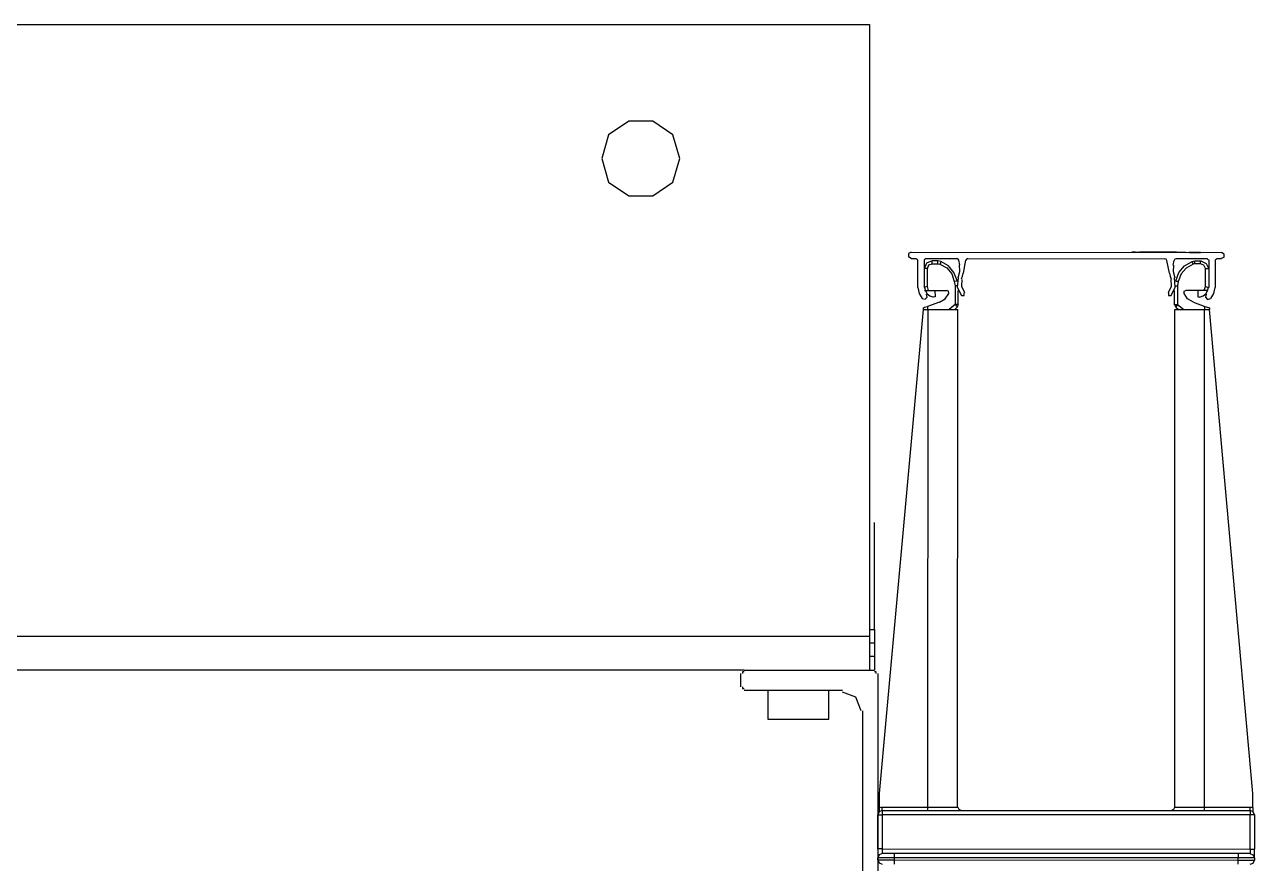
# Model space of a CAD drawing. Header units: millimetres. Extents: x 0 to 99.3, y 0 to 70.2.
# Drawn here: x 22.0454 to 22.336, y 31.2399 to 31.4381 of the extents above; entities that cross this region are included whole.
import ezdxf

# ---------------------------------------------------------------- set-up
doc = ezdxf.new("R2010")
doc.units = ezdxf.units.MM
doc.layers.add('Muebles', color=2, linetype='Continuous')

# ---------------------------------------------------------------- blocks, each defined once
blk = doc.blocks.new('racki')
at = {"layer": 'Muebles'}
for p, q in [((1559.07, 470.45529), (1559.07, 470.53015)), ((1559.0736, 470.52134), (1559.0736, 470.4641)), ((1558.98133, 470.5001), (1558.98103, 470.4994)), ((1558.98103, 470.4989), (1558.98103, 470.4994)), ((1558.98153, 470.4994), (1558.98103, 470.4994)), ((1558.98203, 470.5004), (1558.98133, 470.5001)), ((1558.98293, 470.4994), (1558.98153, 470.4994)), ((1558.98483, 470.4994), (1558.98293, 470.4994)), ((1558.98483, 470.5004), (1558.98483, 470.5001)), ((1558.98483, 470.5001), (1558.98483, 470.4994)), ((1559.0662, 470.49938), (1558.98483, 470.4994)), ((1558.98483, 470.4994), (1558.98483, 470.4989)), ((1559.0662, 470.50008), (1559.0662, 470.50038)), ((1559.0662, 470.49938), (1559.0662, 470.50008)), ((1559.0662, 470.49888), (1559.0662, 470.49938)), ((1559.0681, 470.49938), (1559.0662, 470.49938)), ((1559.0695, 470.49938), (1559.0681, 470.49938)), ((1559.0697, 470.50008), (1559.069, 470.50038)), ((1559.07, 470.49938), (1559.0695, 470.49938)), ((1559.07, 470.49938), (1559.0697, 470.50008)), ((1559.07, 470.49938), (1559.07, 470.49887)), ((1558.98103, 470.4989), (1558.98133, 470.4982)), ((1558.98103, 470.4989), (1558.98153, 470.4989)), ((1558.98103, 470.4989), (1558.98103, 470.4983)), ((1558.98103, 470.4983), (1558.98103, 470.4968)), ((1558.98103, 470.48869), (1558.98103, 470.4968)), ((1558.98133, 470.4968), (1558.98103, 470.4968)), ((1558.98133, 470.4982), (1558.98203, 470.4979)), ((1558.98203, 470.4968), (1558.98133, 470.4968)), ((1558.98153, 470.4989), (1558.98293, 470.4989)), ((1558.98203, 470.4975), (1558.98203, 470.4978)), ((1558.98283, 470.4978), (1558.98203, 470.4978)), ((1558.98203, 470.4968), (1558.98203, 470.4975)), ((1559.069, 470.49677), (1558.98203, 470.4968)), ((1558.98203, 470.4968), (1558.98203, 470.48869)), ((1558.98483, 470.4978), (1558.98283, 470.4978)), ((1558.98293, 470.4989), (1558.98483, 470.4989)), ((1558.98483, 470.4989), (1559.0662, 470.49888)), ((1558.98483, 470.4981), (1558.98483, 470.4989)), ((1558.98483, 470.4978), (1558.98483, 470.4981)), ((1559.0662, 470.49778), (1558.98483, 470.4978)), ((1559.0662, 470.49808), (1559.0662, 470.49888)), ((1559.0662, 470.49888), (1559.0681, 470.49888)), ((1559.0662, 470.49778), (1559.0662, 470.49808)), ((1559.0681, 470.49777), (1559.0662, 470.49778)), ((1559.0681, 470.49888), (1559.0695, 470.49888)), ((1559.069, 470.49777), (1559.0681, 470.49777)), ((1559.069, 470.49787), (1559.0697, 470.49817)), ((1559.069, 470.49747), (1559.069, 470.49777)), ((1559.069, 470.49677), (1559.069, 470.49747)), ((1559.069, 470.48867), (1559.069, 470.49677)), ((1559.069, 470.49677), (1559.0697, 470.49677)), ((1559.0695, 470.49888), (1559.07, 470.49887)), ((1559.0697, 470.49817), (1559.07, 470.49887)), ((1559.0697, 470.49677), (1559.07, 470.49677)), ((1559.07, 470.49827), (1559.07, 470.49887)), ((1559.07, 470.49677), (1559.07, 470.49827)), ((1559.07, 470.49677), (1559.07, 470.48867)), ((1558.98103, 470.48869), (1558.98133, 470.48869)), ((1558.98103, 470.48869), (1558.98133, 470.48799)), ((1558.98133, 470.48869), (1558.98203, 470.48869)), ((1558.98133, 470.48799), (1558.98203, 470.48769)), ((1558.98143, 470.48779), (1558.98143, 470.48789)), ((1558.98143, 470.48759), (1558.98143, 470.48779)), ((1558.98203, 470.48869), (1559.069, 470.48867)), ((1558.98203, 470.48799), (1558.98203, 470.48869)), ((1558.98203, 470.48769), (1558.98203, 470.48799)), ((1559.069, 470.48767), (1558.98203, 470.48769)), ((1558.98203, 470.48769), (1558.98203, 470.48749)), ((1558.99284, 470.48769), (1558.99284, 470.48749)), ((1559.069, 470.48797), (1559.069, 470.48867)), ((1559.0697, 470.48867), (1559.069, 470.48867)), ((1559.069, 470.48767), (1559.069, 470.48797)), ((1559.069, 470.48767), (1559.0697, 470.48797)), ((1559.0696, 470.48787), (1559.0696, 470.48777)), ((1559.0696, 470.48777), (1559.0696, 470.48757)), ((1559.07, 470.48867), (1559.0697, 470.48867)), ((1559.0697, 470.48797), (1559.07, 470.48867)), ((1558.98143, 470.48699), (1558.98142, 470.48369)), ((1558.98143, 470.48729), (1558.98143, 470.48759)), ((1558.98143, 470.48699), (1558.98143, 470.48729)), ((1558.98143, 470.48709), (1558.98173, 470.48699)), ((1558.98173, 470.48699), (1558.98203, 470.48699)), ((1558.98203, 470.48749), (1558.98203, 470.48689)), ((1558.99284, 470.48689), (1558.98203, 470.48689)), ((1558.99284, 470.48689), (1558.9928, 470.36929)), ((1558.99284, 470.48749), (1558.99284, 470.48689)), ((1558.99554, 470.48688), (1558.99284, 470.48689)), ((1558.99774, 470.48688), (1558.99554, 470.48688)), ((1558.99924, 470.48688), (1558.99774, 470.48688)), ((1558.99984, 470.48688), (1558.99924, 470.48688)), ((1558.99984, 470.48688), (1558.99981, 470.36929)), ((1559.00004, 470.48738), (1558.99984, 470.48688)), ((1559.00054, 470.48758), (1559.00004, 470.48738)), ((1559.05088, 470.48737), (1559.05038, 470.48757)), ((1559.05108, 470.48687), (1559.05088, 470.48737)), ((1559.05118, 470.48687), (1559.05115, 470.36927)), ((1559.05168, 470.48687), (1559.05118, 470.48687)), ((1559.05319, 470.48687), (1559.05168, 470.48687)), ((1559.05549, 470.48687), (1559.05319, 470.48687)), ((1559.05819, 470.48687), (1559.05549, 470.48687)), ((1559.05819, 470.48687), (1559.05816, 470.36927)), ((1559.05819, 470.48767), (1559.05819, 470.48747)), ((1559.05819, 470.48747), (1559.05819, 470.48687)), ((1559.069, 470.48687), (1559.05819, 470.48687)), ((1559.069, 470.48767), (1559.069, 470.48747)), ((1559.069, 470.48747), (1559.069, 470.48687)), ((1559.069, 470.48697), (1559.0693, 470.48697)), ((1559.0693, 470.48697), (1559.0696, 470.48707)), ((1559.0696, 470.48757), (1559.0696, 470.48727)), ((1559.0696, 470.48727), (1559.0696, 470.48697)), ((1559.0696, 470.48697), (1559.0696, 470.48366)), ((1558.98142, 470.48369), (1558.9916, 470.36929)), ((1559.0696, 470.48366), (1559.05926, 470.36927)), ((1559.08361, 470.4661), (1559.08161, 470.4661)), ((1559.08161, 470.4661), (1559.08161, 470.45929)), ((1559.08882, 470.4661), (1559.08361, 470.4661)), ((1559.09402, 470.4661), (1559.08882, 470.4661)), ((1559.09602, 470.4661), (1559.09402, 470.4661)), ((1559.09602, 470.45929), (1559.09602, 470.4661)), ((1559.074, 470.4641), (1559.0752, 470.46089)), ((1559.0752, 470.46089), (1559.07841, 470.45969)), ((1559.07841, 470.45929), (1559.10163, 470.45929)), ((1559.10203, 470.45889), (1559.10163, 470.45889)), ((1559.10203, 470.45849), (1559.10203, 470.45889)), ((1559.10243, 470.45849), (1559.10243, 470.45529)), ((1559.0704, 470.45529), (1559.0704, 470.45489)), ((1559.0704, 470.45489), (1559.0708, 470.45489)), ((1559.0708, 470.45129), (1559.0708, 470.45449)), ((1559.10163, 470.45449), (1559.0708, 470.45449)), ((1559.072, 470.44648), (1559.072, 470.45449)), ((1559.10163, 470.45489), (1559.10203, 470.45489)), ((1559.10163, 470.45449), (1559.5544, 470.45449)), ((1559.10203, 470.45489), (1559.10203, 470.45529)), ((1559.0708, 470.44928), (1559.0708, 470.45129)), ((1559.0708, 470.45129), (1559.072, 470.45129)), ((1559.0708, 470.44808), (1559.0708, 470.44928)), ((1559.0708, 470.44728), (1559.0708, 470.44808)), ((1559.072, 470.44808), (1559.0708, 470.44808)), ((1559.0708, 470.44488), (1559.0708, 470.44728)), ((1559.072, 470.44488), (1559.0708, 470.44488)), ((1559.0708, 470.44488), (1559.0708, 470.41966)), ((1559.072, 470.30196), (1559.072, 470.44648)), ((1559.58683, 470.44648), (1559.072, 470.44648)), ((1558.9916, 470.36889), (1558.9916, 470.36929)), ((1558.9928, 470.36929), (1558.9916, 470.36929)), ((1558.9919, 470.36879), (1558.9916, 470.36889)), ((1558.9927, 470.36859), (1558.9919, 470.36879)), ((1558.9927, 470.36929), (1558.9927, 470.36859)), ((1558.99541, 470.36759), (1558.9927, 470.36859)), ((1558.99551, 470.36929), (1558.9928, 470.36929)), ((1558.99771, 470.36929), (1558.99551, 470.36929)), ((1558.99921, 470.36809), (1558.99771, 470.36929)), ((1558.99921, 470.36929), (1558.99771, 470.36929)), ((1558.99901, 470.36929), (1558.99961, 470.36879)), ((1558.99981, 470.36929), (1558.99921, 470.36929)), ((1558.99921, 470.36809), (1558.99951, 470.36859)), ((1558.99951, 470.36859), (1558.99961, 470.36879)), ((1558.99971, 470.36849), (1558.99951, 470.36869)), ((1559.05165, 470.36927), (1559.05115, 470.36927)), ((1559.05135, 470.36867), (1559.05115, 470.36847)), ((1559.05185, 470.36927), (1559.05125, 470.36877)), ((1559.05135, 470.36857), (1559.05125, 470.36877)), ((1559.05175, 470.36807), (1559.05135, 470.36857)), ((1559.05315, 470.36927), (1559.05165, 470.36927)), ((1559.05175, 470.36807), (1559.05315, 470.36927)), ((1559.05546, 470.36927), (1559.05315, 470.36927)), ((1559.05816, 470.36927), (1559.05546, 470.36927)), ((1559.05546, 470.36757), (1559.05826, 470.36857)), ((1559.05926, 470.36927), (1559.05816, 470.36927)), ((1559.05826, 470.36857), (1559.05826, 470.36927)), ((1559.05896, 470.36877), (1559.05826, 470.36857)), ((1559.05926, 470.36887), (1559.05896, 470.36877)), ((1559.05926, 470.36927), (1559.05926, 470.36887)), ((1558.9913, 470.36669), (1558.9906, 470.36549)), ((1558.9921, 470.36689), (1558.9914, 470.36669)), ((1558.9926, 470.36639), (1558.9921, 470.36689)), ((1558.9924, 470.36568), (1558.9926, 470.36639)), ((1558.9931, 470.36608), (1558.9925, 470.36558)), ((1558.9938, 470.36628), (1558.9931, 470.36608)), ((1558.9939, 470.36628), (1558.9938, 470.36628)), ((1558.994, 470.36628), (1558.9939, 470.36628)), ((1558.99441, 470.36628), (1558.994, 470.36639)), ((1558.9944, 470.36478), (1558.99441, 470.36628)), ((1558.99541, 470.36759), (1558.99681, 470.36678)), ((1558.99681, 470.36678), (1558.99761, 470.36548)), ((1558.99921, 470.36368), (1558.99921, 470.36809)), ((1558.99971, 470.36808), (1558.99921, 470.36809)), ((1558.99981, 470.36818), (1558.99971, 470.36849)), ((1558.99991, 470.36818), (1558.99971, 470.36808)), ((1559.00071, 470.36598), (1558.99971, 470.36398)), ((1558.99991, 470.36818), (1558.99991, 470.36829)), ((1558.99991, 470.36818), (1558.99991, 470.36478)), ((1559.00131, 470.36598), (1559.00071, 470.36598)), ((1559.00131, 470.36538), (1559.00131, 470.36598)), ((1559.05025, 470.36597), (1559.04965, 470.36597)), ((1559.04965, 470.36597), (1559.04965, 470.36537)), ((1559.05125, 470.36397), (1559.05025, 470.36597)), ((1559.05115, 470.36847), (1559.05105, 470.36817)), ((1559.05105, 470.36817), (1559.05105, 470.36827)), ((1559.05105, 470.36817), (1559.05105, 470.36477)), ((1559.05105, 470.36817), (1559.05125, 470.36807)), ((1559.05125, 470.36807), (1559.05175, 470.36807)), ((1559.05175, 470.36367), (1559.05175, 470.36807)), ((1559.05415, 470.36677), (1559.05325, 470.36547)), ((1559.05546, 470.36757), (1559.05415, 470.36677)), ((1559.05646, 470.36627), (1559.05686, 470.36637)), ((1559.05656, 470.36477), (1559.05646, 470.36627)), ((1559.05696, 470.36627), (1559.05686, 470.36627)), ((1559.05706, 470.36627), (1559.05696, 470.36627)), ((1559.05776, 470.36607), (1559.05706, 470.36627)), ((1559.05836, 470.36557), (1559.05776, 470.36607)), ((1559.05886, 470.36687), (1559.05836, 470.36637)), ((1559.05836, 470.36637), (1559.05856, 470.36567)), ((1559.05956, 470.36667), (1559.05886, 470.36687)), ((1559.06026, 470.36547), (1559.05956, 470.36667)), ((1558.9906, 470.36549), (1558.9903, 470.36408)), ((1558.9903, 470.35758), (1558.9903, 470.36408)), ((1558.9918, 470.35758), (1558.9918, 470.36408)), ((1558.9921, 470.36398), (1558.9918, 470.36408)), ((1558.9921, 470.36488), (1558.9919, 470.36408)), ((1558.992, 470.36478), (1558.9921, 470.36478)), ((1558.9925, 470.36558), (1558.9921, 470.36488)), ((1558.9921, 470.36478), (1558.9923, 470.36478)), ((1558.9926, 470.36388), (1558.9921, 470.36398)), ((1558.9923, 470.36478), (1558.9925, 470.36478)), ((1558.9925, 470.36478), (1558.9929, 470.36478)), ((1558.9929, 470.36478), (1558.9926, 470.36388)), ((1558.9926, 470.36388), (1558.9926, 470.35958)), ((1558.9929, 470.36478), (1558.99721, 470.36478)), ((1558.99761, 470.36498), (1558.99721, 470.36478)), ((1558.99761, 470.36548), (1558.99761, 470.36498)), ((1558.99901, 470.36268), (1558.99921, 470.36368)), ((1558.99961, 470.36368), (1558.99921, 470.36368)), ((1558.99971, 470.36398), (1558.99991, 470.36178)), ((1559.00131, 470.36528), (1559.00061, 470.36378)), ((1559.00061, 470.36378), (1559.00071, 470.36218)), ((1559.05025, 470.36377), (1559.04955, 470.36527)), ((1559.05015, 470.36217), (1559.05025, 470.36377)), ((1559.05105, 470.36177), (1559.05125, 470.36397)), ((1559.05135, 470.36367), (1559.05175, 470.36367)), ((1559.05195, 470.36267), (1559.05175, 470.36367)), ((1559.05325, 470.36547), (1559.05335, 470.36497)), ((1559.05335, 470.36497), (1559.05375, 470.36477)), ((1559.05806, 470.36477), (1559.05375, 470.36477)), ((1559.05806, 470.36477), (1559.05826, 470.36387)), ((1559.05836, 470.36477), (1559.05806, 470.36477)), ((1559.05826, 470.36387), (1559.05886, 470.36397)), ((1559.05826, 470.36387), (1559.05826, 470.35956)), ((1559.05876, 470.36487), (1559.05836, 470.36557)), ((1559.05866, 470.36477), (1559.05836, 470.36477)), ((1559.05886, 470.36477), (1559.05866, 470.36477)), ((1559.05896, 470.36407), (1559.05876, 470.36487)), ((1559.05896, 470.36477), (1559.05886, 470.36477)), ((1559.05886, 470.36397), (1559.05906, 470.36407)), ((1559.05906, 470.35756), (1559.05906, 470.36407)), ((1559.06056, 470.36407), (1559.06026, 470.36547)), ((1559.06066, 470.35756), (1559.06066, 470.36407)), ((1558.99711, 470.35948), (1558.99831, 470.36088)), ((1558.99891, 470.36058), (1558.99751, 470.35898)), ((1558.99831, 470.36088), (1558.99901, 470.36268)), ((1558.99961, 470.36248), (1558.99891, 470.36058)), ((1558.99931, 470.36258), (1558.99901, 470.36268)), ((1558.99961, 470.36258), (1558.99931, 470.36258)), ((1559.00021, 470.36028), (1558.99981, 470.36178)), ((1559.00011, 470.35878), (1559.00021, 470.36028)), ((1559.00091, 470.36138), (1559.00071, 470.36208)), ((1559.00111, 470.36068), (1559.00091, 470.36138)), ((1559.00111, 470.36068), (1559.00171, 470.35768)), ((1559.04975, 470.36067), (1559.04925, 470.35766)), ((1559.05005, 470.36137), (1559.04985, 470.36067)), ((1559.05025, 470.36207), (1559.05005, 470.36137)), ((1559.05105, 470.36177), (1559.05065, 470.36027)), ((1559.05065, 470.36027), (1559.05075, 470.35876)), ((1559.05125, 470.36257), (1559.05155, 470.36257)), ((1559.05125, 470.36247), (1559.05205, 470.36057)), ((1559.05155, 470.36257), (1559.05195, 470.36267)), ((1559.05255, 470.36087), (1559.05195, 470.36267)), ((1559.05205, 470.36057), (1559.05335, 470.35896)), ((1559.05375, 470.35946), (1559.05255, 470.36087)), ((1558.9888, 470.35718), (1558.9882, 470.35688)), ((1558.9882, 470.35688), (1558.9882, 470.35618)), ((1558.9888, 470.35728), (1558.99, 470.35728)), ((1558.99, 470.35738), (1558.9901, 470.35748)), ((1558.9901, 470.35748), (1558.9902, 470.35758)), ((1558.9921, 470.35958), (1558.9918, 470.35968)), ((1558.9924, 470.35838), (1558.9918, 470.35968)), ((1558.9919, 470.35758), (1558.992, 470.35748)), ((1558.992, 470.35748), (1558.9921, 470.35738)), ((1558.9926, 470.35958), (1558.9921, 470.35958)), ((1558.9921, 470.35728), (1558.99951, 470.35728)), ((1558.9937, 470.35778), (1558.9924, 470.35838)), ((1558.9926, 470.35958), (1558.993, 470.35878)), ((1558.993, 470.35878), (1558.9938, 470.35848)), ((1558.9938, 470.35798), (1558.9937, 470.35778)), ((1558.9951, 470.35778), (1558.9937, 470.35778)), ((1558.9938, 470.35848), (1558.9951, 470.35848)), ((1558.9938, 470.35848), (1558.9938, 470.35798)), ((1558.9951, 470.35848), (1558.9955, 470.35858)), ((1558.9951, 470.35848), (1558.9951, 470.35838)), ((1558.9951, 470.35838), (1558.9951, 470.35818)), ((1558.9951, 470.35818), (1558.9951, 470.35798)), ((1558.9957, 470.35798), (1558.9951, 470.35778)), ((1558.9951, 470.35798), (1558.9951, 470.35788)), ((1558.9951, 470.35788), (1558.9951, 470.35778)), ((1558.9955, 470.35858), (1558.99711, 470.35948)), ((1558.9956, 470.35838), (1558.9955, 470.35858)), ((1558.9957, 470.35818), (1558.9956, 470.35838)), ((1558.99751, 470.35898), (1558.9957, 470.35798)), ((1558.9957, 470.35808), (1558.9957, 470.35818)), ((1558.9957, 470.35798), (1558.9957, 470.35808)), ((1558.99951, 470.35728), (1558.99981, 470.35738)), ((1558.99981, 470.35738), (1559.00001, 470.35768)), ((1559.00021, 470.35878), (1559.00001, 470.35768)), ((1559.00171, 470.35768), (1559.00191, 470.35738)), ((1559.00191, 470.35738), (1559.00221, 470.35728)), ((1559.04875, 470.35726), (1559.00221, 470.35728)), ((1559.04875, 470.35726), (1559.04905, 470.35736)), ((1559.04905, 470.35736), (1559.04925, 470.35766)), ((1559.05065, 470.35876), (1559.05085, 470.35766)), ((1559.05085, 470.35766), (1559.05105, 470.35736)), ((1559.05105, 470.35736), (1559.05135, 470.35726)), ((1559.05886, 470.35726), (1559.05135, 470.35726)), ((1559.05335, 470.35896), (1559.05515, 470.35796)), ((1559.05535, 470.35856), (1559.05375, 470.35946)), ((1559.05515, 470.35806), (1559.05525, 470.35816)), ((1559.05515, 470.35796), (1559.05515, 470.35806)), ((1559.05515, 470.35796), (1559.05585, 470.35776)), ((1559.05525, 470.35836), (1559.05535, 470.35856)), ((1559.05525, 470.35816), (1559.05525, 470.35836)), ((1559.05585, 470.35846), (1559.05535, 470.35856)), ((1559.05715, 470.35846), (1559.05585, 470.35846)), ((1559.05585, 470.35846), (1559.05585, 470.35836)), ((1559.05585, 470.35836), (1559.05585, 470.35816)), ((1559.05585, 470.35816), (1559.05585, 470.35796)), ((1559.05585, 470.35796), (1559.05585, 470.35786)), ((1559.05585, 470.35786), (1559.05585, 470.35776)), ((1559.05585, 470.35776), (1559.05715, 470.35776)), ((1559.05796, 470.35876), (1559.05715, 470.35846)), ((1559.05715, 470.35846), (1559.05715, 470.35796)), ((1559.05715, 470.35776), (1559.05856, 470.35836)), ((1559.05715, 470.35796), (1559.05715, 470.35776)), ((1559.05826, 470.35956), (1559.05796, 470.35876)), ((1559.05826, 470.35956), (1559.05886, 470.35956)), ((1559.05856, 470.35836), (1559.05906, 470.35966)), ((1559.05886, 470.35956), (1559.05906, 470.35966)), ((1559.05886, 470.35736), (1559.05896, 470.35746)), ((1559.05896, 470.35746), (1559.05906, 470.35756)), ((1559.06066, 470.35756), (1559.06076, 470.35746)), ((1559.06076, 470.35746), (1559.06086, 470.35736)), ((1559.06216, 470.35726), (1559.06086, 470.35726)), ((1559.06276, 470.35676), (1559.06216, 470.35716)), ((1558.9882, 470.35618), (1558.9888, 470.35578)), ((1559.06216, 470.35576), (1558.9888, 470.35578)), ((1558.9938, 470.35578), (1558.9949, 470.35578)), ((1558.9939, 470.35578), (1558.9938, 470.35578)), ((1558.9938, 470.35578), (1558.9939, 470.35578)), ((1558.9939, 470.35578), (1558.9959, 470.35578)), ((1558.9939, 470.35578), (1558.9964, 470.35578)), ((1558.9964, 470.35578), (1558.9939, 470.35578)), ((1558.9939, 470.35578), (1558.9954, 470.35578)), ((1558.9954, 470.35578), (1558.9939, 470.35578)), ((1558.9939, 470.35578), (1558.9958, 470.35578)), ((1558.9958, 470.35578), (1558.9939, 470.35578)), ((1558.994, 470.35578), (1558.9939, 470.35578)), ((1558.9939, 470.35578), (1558.9964, 470.35578)), ((1558.9939, 470.35578), (1558.9964, 470.35578)), ((1558.9964, 470.35578), (1558.9939, 470.35578)), ((1558.9939, 470.35578), (1558.9941, 470.35578)), ((1558.9941, 470.35578), (1558.9939, 470.35578)), ((1558.9939, 470.35578), (1558.9964, 470.35578)), ((1558.9946, 470.35578), (1558.9939, 470.35578)), ((1558.994, 470.35578), (1558.9939, 470.35578)), ((1558.9939, 470.35578), (1558.994, 470.35578)), ((1558.9939, 470.35578), (1558.9964, 470.35578)), ((1558.9945, 470.35578), (1558.9939, 470.35578)), ((1558.9959, 470.35578), (1558.9939, 470.35578)), ((1558.9939, 470.35578), (1558.9964, 470.35578)), ((1558.9964, 470.35578), (1558.9939, 470.35578)), ((1558.9939, 470.35578), (1558.9959, 470.35578)), ((1558.9959, 470.35578), (1558.9939, 470.35578)), ((1558.9939, 470.35578), (1558.9959, 470.35578)), ((1558.9959, 470.35578), (1558.9939, 470.35578)), ((1558.9939, 470.35578), (1558.9964, 470.35578)), ((1558.9964, 470.35578), (1558.9939, 470.35578)), ((1558.9939, 470.35578), (1558.9959, 470.35578)), ((1558.9959, 470.35578), (1558.9939, 470.35578)), ((1558.9939, 470.35578), (1558.9959, 470.35578)), ((1558.9939, 470.35578), (1558.9964, 470.35578)), ((1558.9945, 470.35578), (1558.9939, 470.35578)), ((1558.9939, 470.35578), (1558.9964, 470.35578)), ((1558.9964, 470.35578), (1558.9939, 470.35578)), ((1558.9939, 470.35578), (1558.9941, 470.35578)), ((1558.9941, 470.35578), (1558.9939, 470.35578)), ((1558.9964, 470.35578), (1558.9939, 470.35578)), ((1558.9939, 470.35578), (1558.9954, 470.35578)), ((1558.9954, 470.35578), (1558.9939, 470.35578)), ((1558.9939, 470.35578), (1558.9964, 470.35578)), ((1558.9945, 470.35578), (1558.9939, 470.35578)), ((1558.9939, 470.35578), (1558.9964, 470.35578)), ((1558.9964, 470.35578), (1558.9939, 470.35578)), ((1558.9939, 470.35578), (1558.9941, 470.35578)), ((1558.9941, 470.35578), (1558.9939, 470.35578)), ((1558.9939, 470.35578), (1558.9964, 470.35578)), ((1558.9941, 470.35578), (1558.994, 470.35578)), ((1558.9941, 470.35578), (1558.994, 470.35578)), ((1558.994, 470.35578), (1558.9941, 470.35578)), ((1558.9943, 470.35578), (1558.9941, 470.35578)), ((1558.9941, 470.35578), (1558.9942, 470.35578)), ((1558.9942, 470.35578), (1558.9944, 470.35578)), ((1558.9944, 470.35578), (1558.9943, 470.35578)), ((1558.9945, 470.35578), (1558.9944, 470.35578)), ((1558.9944, 470.35578), (1558.9945, 470.35578)), ((1558.9945, 470.35578), (1558.9946, 470.35578)), ((1558.9949, 470.35578), (1558.9945, 470.35578)), ((1558.9946, 470.35578), (1558.9945, 470.35578)), ((1558.9945, 470.35578), (1558.9947, 470.35578)), ((1558.9949, 470.35578), (1558.9945, 470.35578)), ((1558.9949, 470.35578), (1558.9945, 470.35578)), ((1558.9949, 470.35578), (1558.9945, 470.35578)), ((1558.9946, 470.35578), (1558.9947, 470.35578)), ((1558.9947, 470.35578), (1558.9946, 470.35578)), ((1558.9964, 470.35578), (1558.9946, 470.35578)), ((1558.9947, 470.35578), (1558.9965, 470.35578)), ((1558.9947, 470.35578), (1558.9948, 470.35578)), ((1558.9947, 470.35578), (1558.9956, 470.35578)), ((1558.9956, 470.35578), (1558.9947, 470.35578)), ((1558.9948, 470.35578), (1558.9947, 470.35578)), ((1558.9947, 470.35578), (1558.9948, 470.35578)), ((1558.9948, 470.35578), (1558.9947, 470.35578)), ((1558.9947, 470.35578), (1558.9956, 470.35578)), ((1558.9956, 470.35578), (1558.9947, 470.35578)), ((1558.9947, 470.35578), (1558.9956, 470.35578)), ((1558.9956, 470.35578), (1558.9947, 470.35578)), ((1558.9948, 470.35578), (1558.9949, 470.35578)), ((1558.9949, 470.35578), (1558.9948, 470.35578)), ((1558.9948, 470.35578), (1558.995, 470.35578)), ((1558.9949, 470.35578), (1558.9948, 470.35578)), ((1558.9964, 470.35578), (1558.9949, 470.35578)), ((1558.9949, 470.35578), (1558.9964, 470.35578)), ((1558.995, 470.35578), (1558.9949, 470.35578)), ((1558.9955, 470.35578), (1558.9949, 470.35578)), ((1558.995, 470.35578), (1558.9949, 470.35578)), ((1558.9964, 470.35578), (1558.9949, 470.35578)), ((1558.9949, 470.35578), (1558.9964, 470.35578)), ((1558.9964, 470.35578), (1558.9949, 470.35578)), ((1558.9949, 470.35578), (1558.9964, 470.35578)), ((1558.9955, 470.35578), (1558.9949, 470.35578)), ((1558.9964, 470.35578), (1558.9949, 470.35578)), ((1558.9949, 470.35578), (1558.9964, 470.35578)), ((1558.9955, 470.35578), (1558.9949, 470.35578)), ((1558.995, 470.35578), (1558.9965, 470.35578)), ((1558.9951, 470.35578), (1558.995, 470.35578)), ((1558.9951, 470.35578), (1558.995, 470.35578)), ((1558.9952, 470.35578), (1558.9951, 470.35578)), ((1558.9953, 470.35578), (1558.9951, 470.35578)), ((1558.9953, 470.35578), (1558.9952, 470.35578)), ((1558.9954, 470.35578), (1558.9953, 470.35578)), ((1558.9953, 470.35578), (1558.9955, 470.35578)), ((1558.9954, 470.35578), (1558.9953, 470.35578)), ((1558.9955, 470.35578), (1558.9954, 470.35578)), ((1558.9955, 470.35578), (1558.9954, 470.35578)), ((1558.9958, 470.35578), (1558.9955, 470.35578)), ((1558.9955, 470.35578), (1558.9956, 470.35578)), ((1558.9956, 470.35578), (1558.9955, 470.35578)), ((1558.9958, 470.35578), (1558.9955, 470.35578)), ((1558.9955, 470.35578), (1558.9956, 470.35578)), ((1558.9956, 470.35578), (1558.9955, 470.35578)), ((1558.9958, 470.35578), (1558.9955, 470.35578)), ((1558.9958, 470.35578), (1558.9955, 470.35578)), ((1558.9956, 470.35578), (1558.9957, 470.35578)), ((1558.9957, 470.35578), (1558.9956, 470.35578)), ((1558.9956, 470.35578), (1558.9957, 470.35578)), ((1558.9957, 470.35578), (1558.9956, 470.35578)), ((1558.9957, 470.35578), (1558.9958, 470.35578)), ((1558.9958, 470.35578), (1558.9957, 470.35578)), ((1558.9957, 470.35578), (1558.9958, 470.35578)), ((1558.9958, 470.35578), (1558.9957, 470.35578)), ((1558.9958, 470.35578), (1558.9964, 470.35578)), ((1558.9964, 470.35578), (1558.9958, 470.35578)), ((1558.9959, 470.35578), (1558.9958, 470.35578)), ((1558.9964, 470.35578), (1558.9958, 470.35578)), ((1558.9964, 470.35578), (1558.9958, 470.35578)), ((1558.9964, 470.35578), (1558.9958, 470.35578)), ((1558.9961, 470.35578), (1558.9959, 470.35578)), ((1558.9962, 470.35578), (1558.9961, 470.35578)), ((1558.9963, 470.35578), (1558.9962, 470.35578)), ((1558.9964, 470.35578), (1558.9963, 470.35578)), ((1559.00992, 470.35577), (1558.9972, 470.35578)), ((1559.00982, 470.35577), (1558.9972, 470.35578)), ((1558.9972, 470.35578), (1559.00982, 470.35577)), ((1558.99821, 470.35578), (1559.00871, 470.35577)), ((1558.99941, 470.35577), (1559.00531, 470.35577)), ((1558.99951, 470.35577), (1558.99941, 470.35577)), ((1558.99941, 470.35577), (1559.00541, 470.35577)), ((1559.00211, 470.35577), (1558.99941, 470.35577)), ((1558.99941, 470.35577), (1559.00041, 470.35577)), ((1559.00041, 470.35577), (1558.99941, 470.35577)), ((1558.99941, 470.35577), (1559.00161, 470.35577)), ((1559.00161, 470.35577), (1558.99941, 470.35577)), ((1558.99941, 470.35577), (1559.00531, 470.35577)), ((1559.00721, 470.35577), (1558.99941, 470.35577)), ((1558.99941, 470.35577), (1559.00191, 470.35577)), ((1559.00531, 470.35577), (1558.99941, 470.35577)), ((1558.99941, 470.35577), (1559.00531, 470.35577)), ((1558.99941, 470.35577), (1559.00411, 470.35577)), ((1559.00411, 470.35577), (1558.99941, 470.35577)), ((1558.99961, 470.35577), (1558.99951, 470.35577)), ((1558.99971, 470.35577), (1558.99961, 470.35577)), ((1558.99981, 470.35577), (1558.99971, 470.35577)), ((1558.99981, 470.35577), (1558.99971, 470.35577)), ((1558.99991, 470.35577), (1558.99981, 470.35577)), ((1558.99991, 470.35577), (1558.99981, 470.35577)), ((1559.00001, 470.35577), (1558.99991, 470.35577)), ((1559.00011, 470.35577), (1558.99991, 470.35577)), ((1559.00011, 470.35577), (1559.00001, 470.35577)), ((1559.00021, 470.35577), (1559.00011, 470.35577)), ((1559.00021, 470.35577), (1559.00011, 470.35577)), ((1559.00461, 470.35577), (1559.00021, 470.35577)), ((1559.00041, 470.35577), (1559.00021, 470.35577)), ((1559.00061, 470.35577), (1559.00041, 470.35577)), ((1559.00531, 470.35577), (1559.00061, 470.35577)), ((1559.00071, 470.35577), (1559.00081, 470.35577)), ((1559.00081, 470.35577), (1559.00091, 470.35577)), ((1559.00411, 470.35577), (1559.00091, 470.35577)), ((1559.00091, 470.35577), (1559.00101, 470.35577)), ((1559.00091, 470.35577), (1559.00101, 470.35577)), ((1559.00101, 470.35577), (1559.00111, 470.35577)), ((1559.00101, 470.35577), (1559.00111, 470.35577)), ((1559.00111, 470.35577), (1559.00131, 470.35577)), ((1559.00111, 470.35577), (1559.00531, 470.35577)), ((1559.00531, 470.35577), (1559.00131, 470.35577)), ((1559.00131, 470.35577), (1559.00531, 470.35577)), ((1559.00131, 470.35577), (1559.00371, 470.35577)), ((1559.00151, 470.35577), (1559.00541, 470.35577)), ((1559.00331, 470.35577), (1559.00171, 470.35577)), ((1559.00171, 470.35577), (1559.00331, 470.35577)), ((1559.00191, 470.35577), (1559.00201, 470.35577)), ((1559.00201, 470.35577), (1559.00211, 470.35577)), ((1559.00211, 470.35577), (1559.00701, 470.35577)), ((1559.00211, 470.35577), (1559.00391, 470.35577)), ((1559.00211, 470.35577), (1559.00511, 470.35577)), ((1559.00211, 470.35577), (1559.00261, 470.35577)), ((1559.00221, 470.35577), (1559.00211, 470.35577)), ((1559.00271, 470.35577), (1559.00211, 470.35577)), ((1559.00211, 470.35577), (1559.00221, 470.35577)), ((1559.00271, 470.35577), (1559.00211, 470.35577)), ((1559.00211, 470.35577), (1559.00221, 470.35577)), ((1559.00271, 470.35577), (1559.00221, 470.35577)), ((1559.00231, 470.35577), (1559.00221, 470.35577)), ((1559.00221, 470.35577), (1559.00281, 470.35577)), ((1559.00221, 470.35577), (1559.00281, 470.35577)), ((1559.00241, 470.35577), (1559.00231, 470.35577)), ((1559.00251, 470.35577), (1559.00241, 470.35577)), ((1559.00261, 470.35577), (1559.00251, 470.35577)), ((1559.00261, 470.35577), (1559.00311, 470.35577)), ((1559.00271, 470.35577), (1559.00261, 470.35577)), ((1559.00311, 470.35577), (1559.00271, 470.35577)), ((1559.00291, 470.35577), (1559.00271, 470.35577)), ((1559.00271, 470.35577), (1559.00291, 470.35577)), ((1559.00291, 470.35577), (1559.00271, 470.35577)), ((1559.00321, 470.35577), (1559.00271, 470.35577)), ((1559.00281, 470.35577), (1559.00311, 470.35577)), ((1559.00281, 470.35577), (1559.00331, 470.35577)), ((1559.00301, 470.35577), (1559.00291, 470.35577)), ((1559.00291, 470.35577), (1559.00301, 470.35577)), ((1559.00321, 470.35577), (1559.00291, 470.35577)), ((1559.00311, 470.35577), (1559.00301, 470.35577)), ((1559.00301, 470.35577), (1559.00311, 470.35577)), ((1559.00311, 470.35577), (1559.00361, 470.35577)), ((1559.00361, 470.35577), (1559.00311, 470.35577)), ((1559.00331, 470.35577), (1559.00311, 470.35577)), ((1559.00311, 470.35577), (1559.00331, 470.35577)), ((1559.00531, 470.35577), (1559.00311, 470.35577)), ((1559.00311, 470.35577), (1559.00531, 470.35577)), ((1559.00311, 470.35577), (1559.00331, 470.35577)), ((1559.00321, 470.35577), (1559.00811, 470.35577)), ((1559.00321, 470.35577), (1559.00421, 470.35577)), ((1559.00601, 470.35577), (1559.00321, 470.35577)), ((1559.00321, 470.35577), (1559.00331, 470.35577)), ((1559.00381, 470.35577), (1559.00321, 470.35577)), ((1559.00341, 470.35577), (1559.00331, 470.35577)), ((1559.00331, 470.35577), (1559.00351, 470.35577)), ((1559.00331, 470.35577), (1559.00391, 470.35577)), ((1559.00331, 470.35577), (1559.00351, 470.35577)), ((1559.00331, 470.35577), (1559.00391, 470.35577)), ((1559.00361, 470.35577), (1559.00341, 470.35577)), ((1559.00351, 470.35577), (1559.00361, 470.35577)), ((1559.00351, 470.35577), (1559.00361, 470.35577)), ((1559.00361, 470.35577), (1559.00411, 470.35577)), ((1559.00411, 470.35577), (1559.00361, 470.35577)), ((1559.00371, 470.35577), (1559.00361, 470.35577)), ((1559.00361, 470.35577), (1559.00381, 470.35577)), ((1559.00361, 470.35577), (1559.00561, 470.35577)), ((1559.00391, 470.35577), (1559.00371, 470.35577)), ((1559.00371, 470.35577), (1559.00381, 470.35577)), ((1559.00381, 470.35577), (1559.00391, 470.35577)), ((1559.00381, 470.35577), (1559.00401, 470.35577)), ((1559.00441, 470.35577), (1559.00381, 470.35577)), ((1559.00411, 470.35577), (1559.00391, 470.35577)), ((1559.00391, 470.35577), (1559.00401, 470.35577)), ((1559.00411, 470.35577), (1559.00391, 470.35577)), ((1559.00391, 470.35577), (1559.00411, 470.35577)), ((1559.00391, 470.35577), (1559.00441, 470.35577)), ((1559.00401, 470.35577), (1559.00411, 470.35577)), ((1559.00401, 470.35577), (1559.00421, 470.35577)), ((1559.00411, 470.35577), (1559.00461, 470.35577)), ((1559.00461, 470.35577), (1559.00411, 470.35577)), ((1559.00431, 470.35577), (1559.00411, 470.35577)), ((1559.00421, 470.35577), (1559.00411, 470.35577)), ((1559.00411, 470.35577), (1559.00441, 470.35577)), ((1559.00411, 470.35577), (1559.00531, 470.35577)), ((1559.00531, 470.35577), (1559.00411, 470.35577)), ((1559.00421, 470.35577), (1559.00431, 470.35577)), ((1559.00441, 470.35577), (1559.00421, 470.35577)), ((1559.00451, 470.35577), (1559.00431, 470.35577)), ((1559.00431, 470.35577), (1559.00451, 470.35577)), ((1559.00461, 470.35577), (1559.00441, 470.35577)), ((1559.00441, 470.35577), (1559.00491, 470.35577)), ((1559.00441, 470.35577), (1559.00491, 470.35577)), ((1559.00491, 470.35577), (1559.00441, 470.35577)), ((1559.00461, 470.35577), (1559.00451, 470.35577)), ((1559.00451, 470.35577), (1559.00471, 470.35577)), ((1559.00461, 470.35577), (1559.00511, 470.35577)), ((1559.00511, 470.35577), (1559.00461, 470.35577)), ((1559.00471, 470.35577), (1559.00461, 470.35577)), ((1559.00481, 470.35577), (1559.00461, 470.35577)), ((1559.00461, 470.35577), (1559.00471, 470.35577)), ((1559.00471, 470.35577), (1559.00461, 470.35577)), ((1559.00481, 470.35577), (1559.00461, 470.35577)), ((1559.00481, 470.35577), (1559.00471, 470.35577)), ((1559.00471, 470.35577), (1559.00481, 470.35577)), ((1559.00481, 470.35577), (1559.00471, 470.35577)), ((1559.00471, 470.35577), (1559.00491, 470.35577)), ((1559.00491, 470.35577), (1559.00481, 470.35577)), ((1559.00501, 470.35577), (1559.00481, 470.35577)), ((1559.00481, 470.35577), (1559.00491, 470.35577)), ((1559.00491, 470.35577), (1559.00481, 470.35577)), ((1559.00481, 470.35577), (1559.00491, 470.35577)), ((1559.00501, 470.35577), (1559.00481, 470.35577)), ((1559.00501, 470.35577), (1559.00481, 470.35577)), ((1559.00501, 470.35577), (1559.00491, 470.35577)), ((1559.00491, 470.35577), (1559.00511, 470.35577)), ((1559.00501, 470.35577), (1559.00491, 470.35577)), ((1559.00491, 470.35577), (1559.00511, 470.35577)), ((1559.00491, 470.35577), (1559.00511, 470.35577)), ((1559.00491, 470.35577), (1559.00541, 470.35577)), ((1559.00491, 470.35577), (1559.00541, 470.35577)), ((1559.00541, 470.35577), (1559.00491, 470.35577)), ((1559.00511, 470.35577), (1559.00501, 470.35577)), ((1559.00521, 470.35577), (1559.00501, 470.35577)), ((1559.00521, 470.35577), (1559.00501, 470.35577)), ((1559.00511, 470.35577), (1559.00501, 470.35577)), ((1559.00521, 470.35577), (1559.00501, 470.35577)), ((1559.00511, 470.35577), (1559.00811, 470.35577)), ((1559.00511, 470.35577), (1559.00561, 470.35577)), ((1559.00561, 470.35577), (1559.00511, 470.35577)), ((1559.00521, 470.35577), (1559.00511, 470.35577)), ((1559.00511, 470.35577), (1559.00541, 470.35577)), ((1559.00511, 470.35577), (1559.00531, 470.35577)), ((1559.00531, 470.35577), (1559.00511, 470.35577)), ((1559.00511, 470.35577), (1559.00531, 470.35577)), ((1559.00531, 470.35577), (1559.00521, 470.35577)), ((1559.00541, 470.35577), (1559.00521, 470.35577)), ((1559.00551, 470.35577), (1559.00521, 470.35577)), ((1559.00541, 470.35577), (1559.00521, 470.35577)), ((1559.00541, 470.35577), (1559.00531, 470.35577)), ((1559.00531, 470.35577), (1559.00541, 470.35577)), ((1559.00541, 470.35577), (1559.00531, 470.35577)), ((1559.00531, 470.35577), (1559.00551, 470.35577)), ((1559.00531, 470.35577), (1559.00561, 470.35577)), ((1559.00561, 470.35577), (1559.00541, 470.35577)), ((1559.00541, 470.35577), (1559.00551, 470.35577)), ((1559.00541, 470.35577), (1559.00551, 470.35577)), ((1559.00551, 470.35577), (1559.00541, 470.35577)), ((1559.00561, 470.35577), (1559.00541, 470.35577)), ((1559.00541, 470.35577), (1559.00581, 470.35577)), ((1559.00541, 470.35577), (1559.00581, 470.35577)), ((1559.00581, 470.35577), (1559.00541, 470.35577)), ((1559.00551, 470.35577), (1559.00571, 470.35577)), ((1559.00561, 470.35577), (1559.00611, 470.35577)), ((1559.00601, 470.35577), (1559.00561, 470.35577)), ((1559.00581, 470.35577), (1559.00561, 470.35577)), ((1559.00581, 470.35577), (1559.00561, 470.35577)), ((1559.00561, 470.35577), (1559.00581, 470.35577)), ((1559.00561, 470.35577), (1559.00571, 470.35577)), ((1559.00571, 470.35577), (1559.00591, 470.35577)), ((1559.00571, 470.35577), (1559.00581, 470.35577)), ((1559.00591, 470.35577), (1559.00581, 470.35577)), ((1559.00601, 470.35577), (1559.00581, 470.35577)), ((1559.00581, 470.35577), (1559.00621, 470.35577)), ((1559.00581, 470.35577), (1559.00601, 470.35577)), ((1559.00581, 470.35577), (1559.00591, 470.35577)), ((1559.00581, 470.35577), (1559.00631, 470.35577)), ((1559.00631, 470.35577), (1559.00581, 470.35577)), ((1559.00611, 470.35577), (1559.00591, 470.35577)), ((1559.00591, 470.35577), (1559.00611, 470.35577)), ((1559.00591, 470.35577), (1559.00601, 470.35577)), ((1559.00651, 470.35577), (1559.00601, 470.35577)), ((1559.00621, 470.35577), (1559.00601, 470.35577)), ((1559.00601, 470.35577), (1559.00621, 470.35577)), ((1559.00611, 470.35577), (1559.00651, 470.35577)), ((1559.00631, 470.35577), (1559.00611, 470.35577)), ((1559.00611, 470.35577), (1559.00621, 470.35577)), ((1559.00611, 470.35577), (1559.00631, 470.35577)), ((1559.00631, 470.35577), (1559.00621, 470.35577)), ((1559.00621, 470.35577), (1559.00631, 470.35577)), ((1559.00631, 470.35577), (1559.00621, 470.35577)), ((1559.00621, 470.35577), (1559.00641, 470.35577)), ((1559.00621, 470.35577), (1559.00661, 470.35577)), ((1559.00621, 470.35577), (1559.00631, 470.35577)), ((1559.00641, 470.35577), (1559.00631, 470.35577)), ((1559.00631, 470.35577), (1559.00641, 470.35577)), ((1559.00651, 470.35577), (1559.00631, 470.35577)), ((1559.00651, 470.35577), (1559.00631, 470.35577)), ((1559.00631, 470.35577), (1559.00641, 470.35577)), ((1559.00631, 470.35577), (1559.00701, 470.35577)), ((1559.00631, 470.35577), (1559.00701, 470.35577)), ((1559.00711, 470.35577), (1559.00631, 470.35577)), ((1559.00661, 470.35577), (1559.00641, 470.35577)), ((1559.00641, 470.35577), (1559.00661, 470.35577)), ((1559.00661, 470.35577), (1559.00641, 470.35577)), ((1559.00641, 470.35577), (1559.00661, 470.35577)), ((1559.00641, 470.35577), (1559.00661, 470.35577)), ((1559.00641, 470.35577), (1559.00661, 470.35577)), ((1559.00651, 470.35577), (1559.00691, 470.35577)), ((1559.00681, 470.35577), (1559.00651, 470.35577)), ((1559.00661, 470.35577), (1559.00651, 470.35577)), ((1559.00671, 470.35577), (1559.00651, 470.35577)), ((1559.00661, 470.35577), (1559.00821, 470.35577)), ((1559.00681, 470.35577), (1559.00661, 470.35577)), ((1559.00661, 470.35577), (1559.00681, 470.35577)), ((1559.00671, 470.35577), (1559.00661, 470.35577)), ((1559.00661, 470.35577), (1559.00671, 470.35577)), ((1559.00681, 470.35577), (1559.00661, 470.35577)), ((1559.00661, 470.35577), (1559.00671, 470.35577)), ((1559.00691, 470.35577), (1559.00671, 470.35577)), ((1559.00671, 470.35577), (1559.00691, 470.35577)), ((1559.00681, 470.35577), (1559.00671, 470.35577)), ((1559.00671, 470.35577), (1559.00681, 470.35577)), ((1559.00751, 470.35577), (1559.00681, 470.35577)), ((1559.00681, 470.35577), (1559.00691, 470.35577)), ((1559.00691, 470.35577), (1559.00681, 470.35577)), ((1559.00701, 470.35577), (1559.00681, 470.35577)), ((1559.00701, 470.35577), (1559.00681, 470.35577)), ((1559.00681, 470.35577), (1559.00701, 470.35577)), ((1559.00691, 470.35577), (1559.00751, 470.35577)), ((1559.00711, 470.35577), (1559.00701, 470.35577)), ((1559.00711, 470.35577), (1559.00701, 470.35577)), ((1559.00701, 470.35577), (1559.00711, 470.35577)), ((1559.00701, 470.35577), (1559.00761, 470.35577)), ((1559.00751, 470.35577), (1559.00701, 470.35577)), ((1559.00701, 470.35577), (1559.00761, 470.35577)), ((1559.00721, 470.35577), (1559.00711, 470.35577)), ((1559.00731, 470.35577), (1559.00711, 470.35577)), ((1559.00711, 470.35577), (1559.00721, 470.35577)), ((1559.00761, 470.35577), (1559.00711, 470.35577)), ((1559.00741, 470.35577), (1559.00721, 470.35577)), ((1559.00751, 470.35577), (1559.00741, 470.35577)), ((1559.00751, 470.35577), (1559.00811, 470.35577)), ((1559.00811, 470.35577), (1559.00751, 470.35577)), ((1559.00761, 470.35577), (1559.00751, 470.35577)), ((1559.00791, 470.35577), (1559.00751, 470.35577)), ((1559.00771, 470.35577), (1559.00761, 470.35577)), ((1559.00761, 470.35577), (1559.00801, 470.35577)), ((1559.00761, 470.35577), (1559.00811, 470.35577)), ((1559.00811, 470.35577), (1559.00761, 470.35577)), ((1559.00781, 470.35577), (1559.00771, 470.35577)), ((1559.00791, 470.35577), (1559.00781, 470.35577)), ((1559.00801, 470.35577), (1559.00791, 470.35577)), ((1559.00801, 470.35577), (1559.00811, 470.35577)), ((1559.00811, 470.35577), (1559.00801, 470.35577)), ((1559.00992, 470.35577), (1559.00911, 470.35577)), ((1559.00911, 470.35577), (1559.00992, 470.35577)), ((1559.01002, 470.35577), (1559.00911, 470.35577)), ((1559.00911, 470.35577), (1559.00982, 470.35577)), ((1559.00982, 470.35577), (1559.00911, 470.35577)), ((1559.00911, 470.35577), (1559.00982, 470.35577)), ((1559.00982, 470.35577), (1559.00911, 470.35577)), ((1559.00911, 470.35577), (1559.01002, 470.35577)), ((1559.00931, 470.35577), (1559.01002, 470.35577)), ((1559.01002, 470.35577), (1559.00931, 470.35577)), ((1559.00992, 470.35577), (1559.01002, 470.35577)), ((1559.01002, 470.35577), (1559.00992, 470.35577)), ((1559.06216, 470.35576), (1559.06276, 470.35606)), ((1559.06276, 470.35606), (1559.06276, 470.35676)), ((1559.12324, 470.3424), (1559.11844, 470.33919)), ((1559.12885, 470.3424), (1559.12324, 470.3424)), ((1559.13365, 470.33919), (1559.12885, 470.3424)), ((1559.11844, 470.33919), (1559.11684, 470.33359)), ((1559.13525, 470.33359), (1559.13365, 470.33919)), ((1559.11684, 470.33359), (1559.11844, 470.32798)), ((1559.13365, 470.32798), (1559.13525, 470.33359)), ((1559.11844, 470.32798), (1559.12324, 470.32478)), ((1559.12885, 470.32478), (1559.13365, 470.32798)), ((1559.12324, 470.32478), (1559.12885, 470.32478)), ((1559.58683, 470.30196), (1559.072, 470.30196))]:
    blk.add_line(p, q, dxfattribs=at)

msp = doc.modelspace()

# ---------------------------------------------------------------- block references
at = {"layer": 'Muebles', "rotation": 179.9999999999995}
msp.add_blockref('racki', (1581.31707, 501.7401), dxfattribs=at)

doc.saveas('drawing.dxf')
